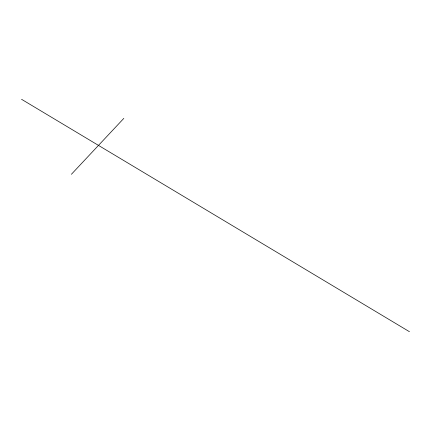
<?xml version="1.0" encoding="UTF-8"?>
<svg xmlns="http://www.w3.org/2000/svg" width="431" height="431" viewBox="0 0 431 431"><rect width="100%" height="100%" fill="white"/><g stroke="black" fill="none" stroke-linecap="round" stroke-linejoin="round"><path stroke-width="0.65" d="M71.395 174.296L123.821 118.374M21.55 99.297L409.45 331.703"/></g></svg>
